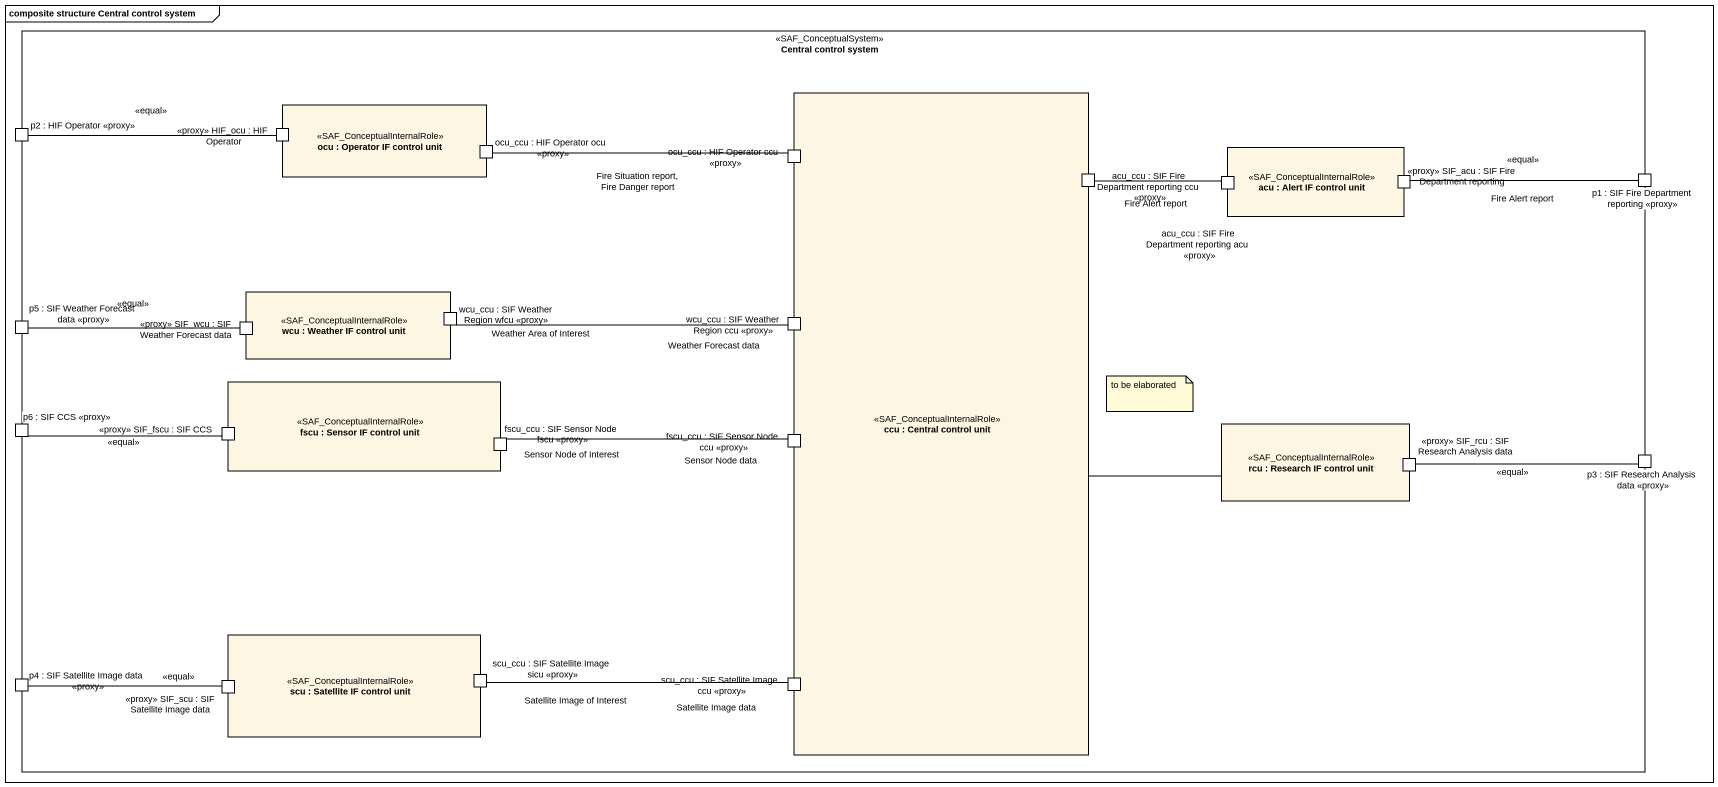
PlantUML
@startuml
mainframe composite structure Central control system
rectangle "Central control system" as Central_control_system <<SAF_ConceptualSystem>> {
  rectangle "ocu : Operator IF control unit" as ocu <<SAF_ConceptualInternalRole>> {
    port "<<proxy>> HIF_ocu : HIF Operator" as proxy_HIF_ocu_HIF_Operator
    port "ocu_ccu : HIF Operator ocu <<proxy>>" as ocu_ccu_HIF_Operator_ocu
  }
  rectangle "ccu : Central control unit" as ccu <<SAF_ConceptualInternalRole>> {
    port "ocu_ccu : HIF Operator ccu <<proxy>>" as ocu_ccu_HIF_Operator_ccu
    port "acu_ccu : SIF Fire Department reporting ccu <<proxy>>" as acu_ccu_SIF_Fire_Department
    port "wcu_ccu : SIF Weather Region ccu <<proxy>>" as wcu_ccu_SIF_Weather_Region_2
    port "fscu_ccu : SIF Sensor Node ccu <<proxy>>" as fscu_ccu_SIF_Sensor_Node_2
    port "scu_ccu : SIF Satellite Image ccu <<proxy>>" as scu_ccu_SIF_Satellite_Image_2
  }
  port "p2 : HIF Operator <<proxy>>" as p2_HIF_Operator_proxy
  rectangle "acu : Alert IF control unit" as acu <<SAF_ConceptualInternalRole>> {
    port "acu_ccu : SIF Fire Department reporting acu <<proxy>>" as acu_ccu_SIF_Fire_Department_2
    port "<<proxy>> SIF_acu : SIF Fire Department reporting" as proxy_SIF_acu_SIF_Fire
  }
  port "p1 : SIF Fire Department reporting <<proxy>>" as p1_SIF_Fire_Department
  rectangle "wcu : Weather IF control unit" as wcu <<SAF_ConceptualInternalRole>> {
    port "wcu_ccu : SIF Weather Region wfcu <<proxy>>" as wcu_ccu_SIF_Weather_Region
    port "<<proxy>> SIF_wcu : SIF Weather Forecast data" as proxy_SIF_wcu_SIF_Weather
  }
  port "p5 : SIF Weather Forecast data <<proxy>>" as p5_SIF_Weather_Forecast
  rectangle "fscu : Sensor IF control unit" as fscu <<SAF_ConceptualInternalRole>> {
    port "<<proxy>> SIF_fscu : SIF CCS" as proxy_SIF_fscu_SIF_CCS
    port "fscu_ccu : SIF Sensor Node fscu <<proxy>>" as fscu_ccu_SIF_Sensor_Node
  }
  port "p6 : SIF CCS <<proxy>>" as p6_SIF_CCS_proxy
  rectangle "rcu : Research IF control unit" as rcu <<SAF_ConceptualInternalRole>> {
    port "<<proxy>> SIF_rcu : SIF Research Analysis data" as proxy_SIF_rcu_SIF_Research
  }
  port "p3 : SIF Research Analysis data <<proxy>>" as p3_SIF_Research_Analysis
  rectangle "scu : Satellite IF control unit" as scu <<SAF_ConceptualInternalRole>> {
    port "<<proxy>> SIF_scu : SIF Satellite Image data" as proxy_SIF_scu_SIF_Satellite
    port "scu_ccu : SIF Satellite Image sicu <<proxy>>" as scu_ccu_SIF_Satellite_Image
  }
  port "p4 : SIF Satellite Image data <<proxy>>" as p4_SIF_Satellite_Image_data
}
ccu -right- rcu
p2_HIF_Operator_proxy -right- proxy_HIF_ocu_HIF_Operator : <<equal>>
ocu_ccu_HIF_Operator_ccu -left- ocu_ccu_HIF_Operator_ocu : Fire Situation report, Fire Danger report
acu_ccu_SIF_Fire_Department -right- acu_ccu_SIF_Fire_Department_2 : Fire Alert report
p1_SIF_Fire_Department -left- proxy_SIF_acu_SIF_Fire : <<equal>>\nFire Alert report
p5_SIF_Weather_Forecast -right- proxy_SIF_wcu_SIF_Weather : <<equal>>
wcu_ccu_SIF_Weather_Region_2 -left- wcu_ccu_SIF_Weather_Region : Weather Area of Interest\nWeather Forecast data
proxy_SIF_fscu_SIF_CCS -left- p6_SIF_CCS_proxy : <<equal>>
fscu_ccu_SIF_Sensor_Node_2 -left- fscu_ccu_SIF_Sensor_Node : Sensor Node data\nSensor Node of Interest
proxy_SIF_rcu_SIF_Research -right- p3_SIF_Research_Analysis : <<equal>>
proxy_SIF_scu_SIF_Satellite -left- p4_SIF_Satellite_Image_data : <<equal>>
scu_ccu_SIF_Satellite_Image_2 -left- scu_ccu_SIF_Satellite_Image : Satellite Image data\nSatellite Image of Interest
note as N1
  to be elaborated
end note
@enduml
